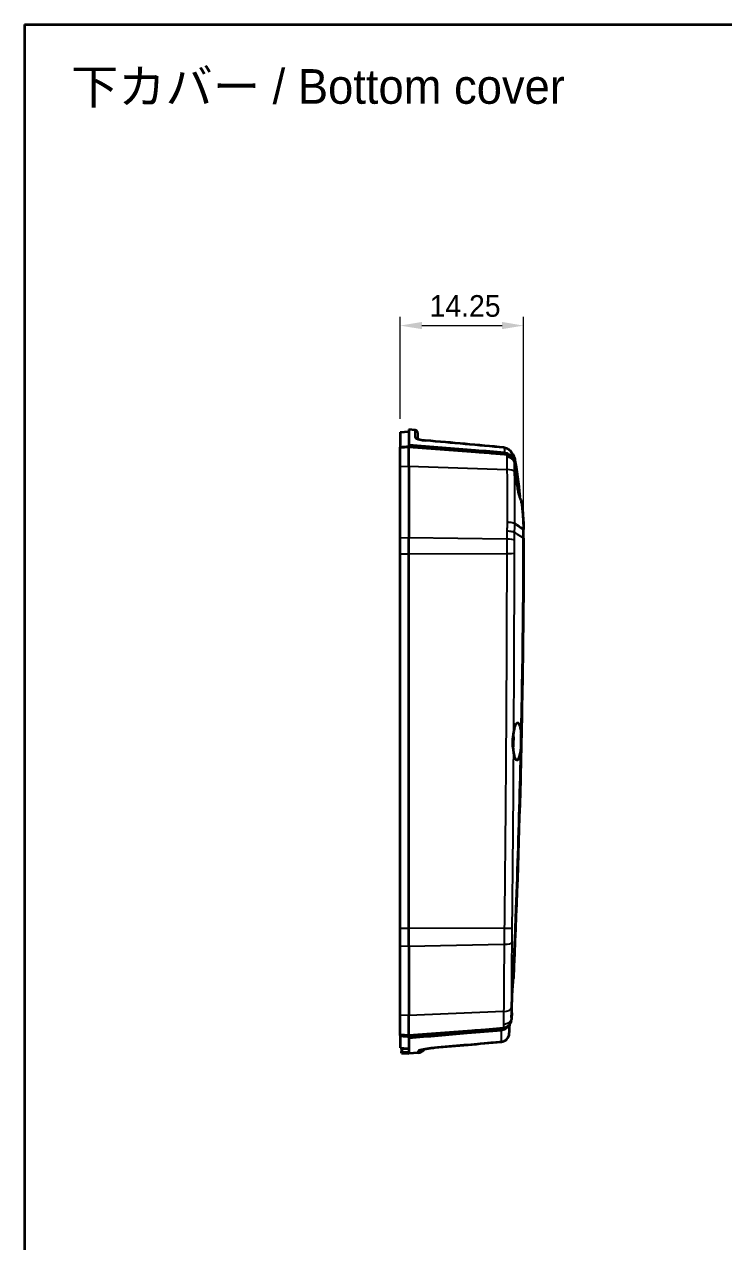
# Model space of a CAD drawing. Header units: millimetres. Extents: x 0 to 1594, y 0 to 281.
# Drawn here: x 1203 to 1283.7, y 140.5 to 281 of the extents above; entities that cross this region are included whole.
import ezdxf

# ---------------------------------------------------------------- set-up
doc = ezdxf.new("R2010")
doc.units = ezdxf.units.MM
doc.layers.get('Defpoints').update_dxf_attribs({"lineweight": 25})
for name, color, linetype, lineweight in [('Border (ISO)', 7, 'Continuous', 35), ('Dimension (ISO)', 7, 'Continuous', 18), ('Symbol (ISO)', 7, 'Continuous', 18), ('Visible (ISO)', 7, 'Continuous', 35), ('Visible Narrow (ISO)', 7, 'Continuous', 25)]:
    doc.layers.add(name, color=color, linetype=linetype, lineweight=lineweight)
doc.styles.add('Note Text (TK)', font='')
doc.styles.get('Note Text (TK)').set_extended_font_data('MS PGothic')
doc.dimstyles.new('Default - Method 1b (TK)', dxfattribs={"dimtxt": 2.5, "dimasz": 2.5, "dimexe": 1, "dimexo": 1.5, "dimgap": 1, "dimtad": 1, "dimtoh": 1, "dimrnd": 1e-08, "dimdsep": 46, "dimtxsty": 'Note Text (TK)', "dimcen": 0.09, "dimdle": 5, "dimclrd": 100, "dimclre": 100, "dimclrt": 7, "dimadec": 1, "dimazin": 1, "dimtfac": 1, "dimtmove": 0, "dimatfit": 3, "dimfxl": 0, "dimtolj": 1, "dimlwd": -1, "dimlwe": -1, "dimarcsym": 0})

# ---------------------------------------------------------------- blocks, each defined once
blk = doc.blocks.new('図面枠 tk図枠')
at = {"layer": 'Border (ISO)'}
for q in [(405.5, 289), (14.5, 8)]:
    blk.add_line((14.5, 289), q, dxfattribs=at)
blk = doc.blocks.new('*D168')
at = {"layer": 'Defpoints', "color": 0, "transparency": 16777216}
for p in [(1260.63, 246.23), (1246.38, 233.95), (1260.63, 222.67)]:
    blk.add_point(p, dxfattribs=at)
at = {"layer": 'Dimension (ISO)', "color": 100, "transparency": 16777216}
for p, q in [((1246.38, 235.45), (1246.38, 247.23)), ((1248.88, 246.23), (1258.13, 246.23)), ((1260.63, 224.17), (1260.63, 247.23))]:
    blk.add_line(p, q, dxfattribs=at)
for points in [[(1248.88, 246.65), (1248.88, 245.82), (1246.38, 246.23)], [(1258.13, 246.65), (1258.13, 245.82), (1260.63, 246.23)]]:
    blk.add_solid(points, dxfattribs=at)
at = {"layer": 'Dimension (ISO)', "color": 7, "transparency": 16777216, "insert": (1249.78, 248.48), "char_height": 2.5, "attachment_point": 4, "style": 'Note Text (TK)'}
blk.add_mtext('\\A1;14.25', dxfattribs=at)

msp = doc.modelspace()

# ---------------------------------------------------------------- linework, layer by layer
at = {"layer": 'Visible (ISO)'}
for p, q in [((1246.3795, 233.9455), (1247.3795, 234.0242)), ((1246.3795, 233.9455), (1246.3795, 232.2046)), ((1247.3795, 234.2242), (1247.3795, 232.4371)), ((1248.103, 234.1673), (1247.3795, 234.2242)), ((1248.3795, 233.8682), (1248.3795, 233.1498)), ((1246.3795, 232.0868), (1246.3795, 232.2046)), ((1246.3795, 229.9557), (1246.3795, 232.0868)), ((1247.3795, 232.4371), (1247.3795, 232.285)), ((1247.3795, 232.285), (1247.3795, 232.163)), ((1247.3795, 229.9891), (1247.3795, 232.163)), ((1258.3978, 232.1561), (1258.3947, 232.1564)), ((1246.3795, 221.7145), (1246.3795, 229.9557)), ((1247.3795, 229.9891), (1247.3795, 221.7262)), ((1259.6039, 223.3966), (1259.6039, 223.3966)), ((1260.6295, 222.6804), (1260.6295, 222.7149)), ((1260.6295, 222.6729), (1260.6295, 222.6804)), ((1260.6295, 221.683), (1260.6295, 222.6729)), ((1246.3795, 219.9019), (1246.3795, 221.7145)), ((1247.3795, 219.8993), (1247.3795, 221.7262)), ((1260.6295, 221.6172), (1260.6295, 221.683)), ((1246.3795, 176.6532), (1246.3795, 219.9019)), ((1247.3795, 176.6505), (1247.3795, 219.8993)), ((1246.3795, 174.6351), (1246.3795, 176.6532)), ((1247.3795, 174.6165), (1247.3795, 176.6505)), ((1246.3795, 166.6543), (1246.3795, 174.6351)), ((1247.3795, 174.6165), (1247.3795, 166.6147)), ((1246.3795, 164.4453), (1246.3795, 166.6543)), ((1247.3795, 164.3704), (1247.3795, 166.6147)), ((1246.3795, 164.2998), (1246.3795, 164.4453)), ((1246.3795, 164.2998), (1246.3795, 164.2623)), ((1246.3795, 164.2623), (1246.3795, 162.8569)), ((1247.3795, 164.3704), (1247.3795, 164.2165)), ((1247.3795, 164.2165), (1247.3795, 164.026)), ((1247.3795, 164.026), (1247.3795, 162.4093)), ((1246.3795, 162.8569), (1246.3795, 162.8545)), ((1246.5295, 162.735), (1246.5295, 162.8411)), ((1246.5295, 162.735), (1246.5295, 162.4364)), ((1246.5295, 162.2539), (1246.5295, 162.4364)), ((1246.5295, 162.2539), (1247.3795, 162.2242)), ((1247.3795, 162.4093), (1247.3795, 162.2242)), ((1248.4579, 162.3091), (1247.3795, 162.2242))]:
    msp.add_line(p, q, dxfattribs=at)
for centre, radius, start, end in [((1248.0795, 233.8682), 0.3, 0, 85.5), ((1258.5727, 230.8503), 1, 10.199713, 52.500689), ((1257.9688, 164.5616), 1, 275.010856, 357.252613), ((1248.3795, 163.306), 1, 274.5, 325.140337)]:
    msp.add_arc(centre, radius, start, end, dxfattribs=at)
for centre, major_axis, ratio, start_param, end_param in [((29.1329, -13385.6748), (-17.2974, 13673.3456), 0.99862928, 6.19177111, 6.19243704), ((1214.0769, 221.1901), (0.0015, -46.4022), 0.99864674, 1.7860044, 1.7918139), ((37.2001, 223.3033), (-0.0007, 1224.8531), 0.9986318, 4.66437262, 4.66520569), ((349.6067, 10555.2783), (-62.572, -10431.2825), 0.99862831, 0.09258312, 0.09332458), ((1745.4256, 5787.2371), (10.0704, -5646.6124), 0.99691668, 6.19262687, 6.19280522)]:
    msp.add_ellipse(centre, major_axis=major_axis, ratio=ratio, start_param=start_param, end_param=end_param, dxfattribs=at)
for points, knots in [([(1246.3795, 232.2046), (1246.546, 232.218), (1246.7126, 232.2314), (1247.0459, 232.2582), (1247.2127, 232.2716), (1247.3795, 232.285)], [0, 0, 0, 0, 0.050132659, 0.050132659, 0.100322643, 0.100322643, 0.100322643, 0.100322643]), ([(1258.411, 231.5513), (1257.2918, 231.6412), (1256.1725, 231.7311), (1252.4954, 232.0264), (1249.9374, 232.2318), (1247.3795, 232.4371)], [0.42219893, 0.42219893, 0.42219893, 0.42219893, 0.75904381, 0.75904381, 1.5288836, 1.5288836, 1.5288836, 1.5288836]), ([(1247.3795, 232.285), (1250.4641, 232.0373), (1253.549, 231.7895), (1257.3151, 231.487), (1257.9967, 231.4322), (1258.6783, 231.3775)], [0, 0, 0, 0, 0.92836192, 0.92836192, 1.13347379, 1.13347379, 1.13347379, 1.13347379]), ([(1248.298, 233.1855), (1248.298, 233.1855), (1248.2982, 233.1853), (1248.3012, 233.1834), (1248.3114, 233.1777), (1248.3502, 233.1603), (1248.3853, 233.1469), (1248.4861, 233.1148), (1248.5582, 233.0955), (1248.7331, 233.0564), (1248.8389, 233.0367), (1249.0688, 233.0017), (1249.1935, 232.9865), (1249.326, 232.9742), (1249.3321, 232.9737), (1249.3383, 232.9731)], [0.037532185, 0.037532185, 0.037532185, 0.037532185, 0.04045347, 0.04045347, 0.058350982, 0.058350982, 0.084814675, 0.084814675, 0.119484322, 0.119484322, 0.158349966, 0.158349966, 0.198220997, 0.198220997, 0.200157342, 0.200157342, 0.200157342, 0.200157342]), ([(1258.3978, 232.1561), (1258.4832, 232.1481), (1258.5674, 232.1289), (1258.7279, 232.07), (1258.8041, 232.0303), (1258.9438, 231.9334), (1259.0074, 231.8761), (1259.1183, 231.7481), (1259.1657, 231.6773), (1259.2417, 231.5264), (1259.2703, 231.4463), (1259.2888, 231.364)], [0, 0, 0, 0, 0.017957568, 0.017957568, 0.0359151359, 0.0359151359, 0.0538727039, 0.0538727039, 0.0718302719, 0.0718302719, 0.0897878399, 0.0897878399, 0.0897878399, 0.0897878399]), ([(1258.411, 231.5513), (1258.5382, 231.5411), (1258.662, 231.5061), (1258.8557, 231.4082), (1258.9297, 231.3573), (1258.9959, 231.2974)], [0, 0, 0, 0, 0.0382799152, 0.0382799152, 0.0650961108, 0.0650961108, 0.0650961108, 0.0650961108]), ([(1259.3276, 231.0615), (1259.283, 231.1095), (1259.2337, 231.1532), (1259.1069, 231.2449), (1259.0267, 231.2878), (1258.857, 231.3506), (1258.7684, 231.3702), (1258.6783, 231.3775)], [0.0201583932, 0.0201583932, 0.0201583932, 0.0201583932, 0.0399433814, 0.0399433814, 0.0671323219, 0.0671323219, 0.0942566354, 0.0942566354, 0.0942566354, 0.0942566354]), ([(1258.6914, 231.1301), (1258.6933, 231.13), (1258.6952, 231.1299), (1258.7708, 231.1241), (1258.8436, 231.111), (1258.9848, 231.0704), (1259.0526, 231.0431), (1259.2293, 230.9493), (1259.3281, 230.87), (1259.4867, 230.6812), (1259.5451, 230.5736), (1259.5792, 230.4589)], [-0.123166158, -0.123166158, -0.123166158, -0.123166158, -0.122595656, -0.122595656, -0.10039811, -0.10039811, -0.078202806, -0.078202806, -0.039086509, -0.039086509, 0, 0, 0, 0]), ([(1259.5743, 230.5958), (1259.551, 230.6948), (1259.5134, 230.7901), (1259.4244, 230.9442), (1259.3792, 231.0056), (1259.3276, 231.0615)], [0, 0, 0, 0, 0.0305508749, 0.0305508749, 0.0534097766, 0.0534097766, 0.0534097766, 0.0534097766]), ([(1259.5792, 230.4589), (1259.5796, 230.4577), (1259.5799, 230.4565), (1259.5831, 230.4456), (1259.5857, 230.4353), (1259.5882, 230.4247)], [0.4322164602, 0.4322164602, 0.4322164602, 0.4322164602, 0.4336527428, 0.4336527428, 0.445400391, 0.445400391, 0.445400391, 0.445400391]), ([(1259.8211, 229.3707), (1259.8107, 229.437), (1259.8015, 229.4978), (1259.786, 229.6061), (1259.7797, 229.6538), (1259.7747, 229.6953)], [-0.0608809335, -0.0608809335, -0.0608809335, -0.0608809335, -0.0301529989, -0.0301529989, -0.0002425026, -0.0002425026, -0.0002425026, -0.0002425026]), ([(1260.3735, 225.978), (1260.315, 226.0991), (1260.2588, 226.2427), (1260.1606, 226.5452), (1260.1181, 226.6982), (1260.0385, 227.0307), (1260.0021, 227.2097), (1259.9505, 227.5092), (1259.9326, 227.626), (1259.9033, 227.8419), (1259.8913, 227.9405), (1259.869, 228.1484), (1259.859, 228.2571), (1259.8377, 228.5317), (1259.8292, 228.6931), (1259.8179, 229.0422), (1259.8174, 229.2201), (1259.8211, 229.3707)], [-0.395814409, -0.395814409, -0.395814409, -0.395814409, -0.332602316, -0.332602316, -0.278137051, -0.278137051, -0.221432564, -0.221432564, -0.185948761, -0.185948761, -0.156096596, -0.156096596, -0.122569437, -0.122569437, -0.069642889, -0.069642889, -0.000241506, -0.000241506, -0.000241506, -0.000241506]), ([(1260.0387, 227.0389), (1260.0139, 227.2404), (1259.986, 227.4527), (1259.9231, 227.8959), (1259.8883, 228.1233), (1259.8526, 228.3395)], [-0.536342229, -0.536342229, -0.536342229, -0.536342229, -0.471290453, -0.471290453, -0.40204132, -0.40204132, -0.40204132, -0.40204132]), ([(1260.4144, 225.6856), (1260.4095, 225.7198), (1260.4038, 225.7601), (1260.3903, 225.8568), (1260.3824, 225.9142), (1260.3735, 225.978)], [-0.0620602012, -0.0620602012, -0.0620602012, -0.0620602012, -0.0326244296, -0.0326244296, -0.00041235, -0.00041235, -0.00041235, -0.00041235]), ([(1259.8015, 223.2572), (1259.8281, 223.2385), (1259.8556, 223.2191), (1260.1329, 223.0235), (1260.3813, 222.8482), (1260.6295, 222.6729)], [0.370577937, 0.370577937, 0.370577937, 0.370577937, 0.42026006, 0.42026006, 0.843703934, 0.843703934, 0.843703934, 0.843703934]), ([(1259.4239, 170.5599), (1259.4287, 170.6669), (1259.4335, 170.7738), (1259.532, 172.9796), (1259.6195, 175.0627), (1259.7249, 177.7347), (1259.7479, 178.3303), (1259.9512, 183.6887), (1260.1036, 188.4554), (1260.4819, 203.0064), (1260.6087, 212.4836), (1260.6294, 221.6697)], [0.5969198, 0.5969198, 0.5969198, 0.5969198, 0.62916192, 0.62916192, 1.26193787, 1.26193787, 1.44477158, 1.44477158, 2.91479389, 2.91479389, 5.93139159, 5.93139159, 5.93139159, 5.93139159]), ([(1260.6295, 221.6172), (1260.6087, 212.3562), (1260.4809, 203.0959), (1260.0521, 186.183), (1259.7849, 178.5304), (1259.4448, 170.8809)], [-5.68347805, -5.68347805, -5.68347805, -5.68347805, -2.9032583, -2.9032583, -0.60450568, -0.60450568, -0.60450568, -0.60450568]), ([(1259.523, 199.4345), (1259.548, 199.5915), (1259.5772, 199.7336), (1259.6368, 199.9594), (1259.6658, 200.0484), (1259.7507, 200.2548), (1259.8093, 200.3404), (1259.9301, 200.4123), (1259.9914, 200.3953), (1260.1015, 200.2619), (1260.1501, 200.1552), (1260.2303, 199.8786), (1260.2625, 199.7179), (1260.3094, 199.3723), (1260.3256, 199.1953), (1260.3423, 198.8853), (1260.3463, 198.7599), (1260.3484, 198.5718), (1260.3485, 198.5112), (1260.3478, 198.4188), (1260.3474, 198.3873), (1260.3465, 198.3304), (1260.346, 198.3051), (1260.3446, 198.251), (1260.3438, 198.2223), (1260.3413, 198.1454), (1260.3394, 198.0972), (1260.3299, 197.8947), (1260.3193, 197.7422), (1260.2841, 197.3624), (1260.2553, 197.1445), (1260.181, 196.7255), (1260.1343, 196.5354), (1260.029, 196.2331), (1259.9709, 196.1292), (1259.855, 196.038), (1259.7983, 196.047), (1259.6945, 196.167), (1259.6478, 196.2687), (1259.5682, 196.5387), (1259.5349, 196.698), (1259.4985, 196.9437), (1259.4901, 197.0073), (1259.4825, 197.0731)], [-1.38129458, -1.38129458, -1.38129458, -1.38129458, -1.32406289, -1.32406289, -1.2769022, -1.2769022, -1.19368699, -1.19368699, -1.10822348, -1.10822348, -1.03033552, -1.03033552, -0.9603267, -0.9603267, -0.89959461, -0.89959461, -0.86049322, -0.86049322, -0.84211121, -0.84211121, -0.83262889, -0.83262889, -0.82500787, -0.82500787, -0.81638801, -0.81638801, -0.80191334, -0.80191334, -0.75534957, -0.75534957, -0.68230903, -0.68230903, -0.59836852, -0.59836852, -0.50932346, -0.50932346, -0.42372618, -0.42372618, -0.34518521, -0.34518521, -0.27420712, -0.27420712, -0.250727, -0.250727, -0.250727, -0.250727]), ([(1259.4825, 197.0731), (1259.4782, 197.1106), (1259.4733, 197.1487), (1259.4388, 197.4057), (1259.3976, 197.6557), (1259.3813, 197.978), (1259.3797, 198.0249), (1259.3788, 198.0863), (1259.3787, 198.1006), (1259.3786, 198.1234), (1259.3786, 198.1319), (1259.3786, 198.148), (1259.3787, 198.1556), (1259.3788, 198.1728), (1259.379, 198.1824), (1259.3794, 198.2109), (1259.3799, 198.23), (1259.3819, 198.2942), (1259.3842, 198.3394), (1259.393, 198.4741), (1259.4017, 198.5628), (1259.437, 198.8567), (1259.4716, 199.0545), (1259.4952, 199.2391)], [0, 0, 0, 0, 0.013317358, 0.013317358, 0.088342638, 0.088342638, 0.101068381, 0.101068381, 0.104918753, 0.104918753, 0.107220263, 0.107220263, 0.109268923, 0.109268923, 0.11184574, 0.11184574, 0.116973451, 0.116973451, 0.129164583, 0.129164583, 0.153440124, 0.153440124, 0.210544514, 0.210544514, 0.210544514, 0.210544514]), ([(1259.4015, 197.6997), (1259.409, 197.7876), (1259.4154, 197.8772), (1259.4238, 198.0277), (1259.4265, 198.0879), (1259.4299, 198.1818), (1259.431, 198.2153), (1259.4325, 198.277), (1259.4331, 198.3052), (1259.4341, 198.3666), (1259.4345, 198.3998), (1259.435, 198.4902), (1259.4347, 198.5473), (1259.4331, 198.6646), (1259.4316, 198.7246), (1259.4295, 198.7837)], [-0.682865808, -0.682865808, -0.682865808, -0.682865808, -0.655393677, -0.655393677, -0.637257362, -0.637257362, -0.627190387, -0.627190387, -0.618727016, -0.618727016, -0.60874191, -0.60874191, -0.591439216, -0.591439216, -0.57287212, -0.57287212, -0.57287212, -0.57287212]), ([(1259.4257, 197.4943), (1259.4317, 197.5519), (1259.4371, 197.6104), (1259.4515, 197.7804), (1259.459, 197.8935), (1259.4675, 198.0619), (1259.4698, 198.1163), (1259.4726, 198.1999), (1259.4735, 198.229), (1259.4748, 198.2821), (1259.4754, 198.306), (1259.4763, 198.3575), (1259.4767, 198.3851), (1259.4775, 198.4592), (1259.4776, 198.5057), (1259.4769, 198.7109), (1259.4724, 198.8667), (1259.4639, 199.0169), (1259.4639, 199.0176), (1259.4639, 199.0183)], [-0.633302372, -0.633302372, -0.633302372, -0.633302372, -0.614832105, -0.614832105, -0.580332068, -0.580332068, -0.563967768, -0.563967768, -0.555229044, -0.555229044, -0.5480474, -0.5480474, -0.539745931, -0.539745931, -0.525722042, -0.525722042, -0.47742975, -0.47742975, -0.477211558, -0.477211558, -0.477211558, -0.477211558]), ([(1259.2676, 167.1878), (1259.2678, 167.3183), (1259.269, 167.4746), (1259.2735, 167.7929), (1259.2764, 167.9464), (1259.2825, 168.1923), (1259.2848, 168.2782), (1259.2888, 168.4094), (1259.2902, 168.4534), (1259.2923, 168.5178), (1259.293, 168.538), (1259.2942, 168.5733), (1259.2947, 168.5884), (1259.2958, 168.6197), (1259.2964, 168.6358), (1259.2979, 168.6768), (1259.2989, 168.7017), (1259.3025, 168.7945), (1259.3052, 168.8625), (1259.3199, 169.2004), (1259.3343, 169.4676), (1259.3676, 169.9668), (1259.3862, 170.1949), (1259.4118, 170.4507), (1259.4178, 170.507), (1259.4239, 170.5599)], [-0.390449949, -0.390449949, -0.390449949, -0.390449949, -0.324871331, -0.324871331, -0.272356298, -0.272356298, -0.245183389, -0.245183389, -0.231616967, -0.231616967, -0.225461567, -0.225461567, -0.220858528, -0.220858528, -0.21597627, -0.21597627, -0.208442881, -0.208442881, -0.188011872, -0.188011872, -0.1069739, -0.1069739, -0.02674496, -0.02674496, -0.002453524, -0.002453524, -0.002453524, -0.002453524]), ([(1259.4239, 170.5599), (1259.4278, 170.6249), (1259.4316, 170.6847), (1259.4386, 170.7918), (1259.4418, 170.8392), (1259.4448, 170.8809)], [-0.059910869, -0.059910869, -0.059910869, -0.059910869, -0.0301626967, -0.0301626967, -0.0010529007, -0.0010529007, -0.0010529007, -0.0010529007]), ([(1259.1376, 165.7483), (1259.1398, 165.7535), (1259.142, 165.7587), (1259.1915, 165.8812), (1259.2181, 166.0059), (1259.2242, 166.1323)], [0.0371055836, 0.0371055836, 0.0371055836, 0.0371055836, 0.038795417, 0.038795417, 0.0767237998, 0.0767237998, 0.0767237998, 0.0767237998]), ([(1259.2284, 166.3721), (1259.2283, 166.3702), (1259.2282, 166.3682), (1259.228, 166.3657), (1259.228, 166.365), (1259.2279, 166.3644)], [0, 0, 0, 0, 0.000583862201, 0.000583862201, 0.000808927575, 0.000808927575, 0.000808927575, 0.000808927575]), ([(1259.2615, 166.9061), (1259.2622, 166.9759), (1259.2643, 167.0695), (1259.2675, 167.1855), (1259.2676, 167.1867), (1259.2676, 167.1878)], [-0.0619890421, -0.0619890421, -0.0619890421, -0.0619890421, -0.0040282373, -0.0040282373, -0.0034469028, -0.0034469028, -0.0034469028, -0.0034469028]), ([(1258.3035, 165.1263), (1257.207, 165.0348), (1256.11, 164.9434), (1252.4682, 164.64), (1249.9236, 164.4281), (1247.3795, 164.2165)], [0.40335369, 0.40335369, 0.40335369, 0.40335369, 0.73327016, 0.73327016, 1.49797581, 1.49797581, 1.49797581, 1.49797581]), ([(1247.3795, 164.026), (1249.6245, 164.2122), (1251.8698, 164.3986), (1255.427, 164.6941), (1256.7393, 164.8031), (1258.0515, 164.9122)], [0.01101299, 0.01101299, 0.01101299, 0.01101299, 0.68684108, 0.68684108, 1.08184514, 1.08184514, 1.08184514, 1.08184514]), ([(1258.7157, 165.2588), (1258.642, 165.1723), (1258.5547, 165.0983), (1258.3945, 165.0046), (1258.3288, 164.9753), (1258.1926, 164.932), (1258.1225, 164.9181), (1258.0515, 164.9122)], [0.0497865181, 0.0497865181, 0.0497865181, 0.0497865181, 0.0840165434, 0.0840165434, 0.1055843897, 0.1055843897, 0.1270036282, 0.1270036282, 0.1270036282, 0.1270036282]), ([(1258.3035, 165.1263), (1258.4271, 165.1366), (1258.5472, 165.171), (1258.7722, 165.285), (1258.8739, 165.3647), (1258.9737, 165.4783), (1258.9883, 165.496), (1259.0022, 165.5142)], [0, 0, 0, 0, 0.0372113619, 0.0372113619, 0.0756451857, 0.0756451857, 0.082516463, 0.082516463, 0.082516463, 0.082516463]), ([(1247.3795, 164.2165), (1247.2121, 164.2304), (1247.0458, 164.2443), (1246.7126, 164.272), (1246.5466, 164.2859), (1246.3795, 164.2998)], [0.001005269, 0.001005269, 0.001005269, 0.001005269, 0.051409622, 0.051409622, 0.10172985, 0.10172985, 0.10172985, 0.10172985]), ([(1246.3795, 164.2623), (1246.5457, 164.2485), (1246.7123, 164.2347), (1247.0461, 164.2071), (1247.2129, 164.1933), (1247.3795, 164.1795)], [0.001001729, 0.001001729, 0.001001729, 0.001001729, 0.051045095, 0.051045095, 0.10117123, 0.10117123, 0.10117123, 0.10117123]), ([(1248.8584, 162.6495), (1248.8584, 162.6495), (1248.859, 162.6497), (1248.8652, 162.652), (1248.8817, 162.6576), (1248.9418, 162.6753), (1248.9948, 162.6893), (1249.1454, 162.7241), (1249.2523, 162.7458), (1249.5109, 162.7914), (1249.6668, 162.8152), (1250.0015, 162.8585), (1250.1805, 162.8779), (1250.3614, 162.8936)], [0.069834273, 0.069834273, 0.069834273, 0.069834273, 0.075049622, 0.075049622, 0.100535675, 0.100535675, 0.13870647, 0.13870647, 0.189616792, 0.189616792, 0.247505722, 0.247505722, 0.306170767, 0.306170767, 0.306170767, 0.306170767])]:
    msp.add_open_spline(points, degree=3, knots=knots, dxfattribs=at)
for points in [[(1259.5569, 231.0273), (1259.8256, 229.5335), (1260.031, 228.026), (1260.1724, 226.5128)], [(1259.5743, 230.5958), (1259.6445, 230.2963), (1259.7113, 229.9961), (1259.7747, 229.6953)], [(1259.5882, 230.4247), (1259.6706, 230.0744), (1259.7482, 229.723), (1259.8211, 229.3707)], [(1260.3735, 225.978), (1260.504, 224.8829), (1260.5895, 223.7829), (1260.6295, 222.6804)], [(1260.4144, 225.6856), (1260.522, 224.699), (1260.5938, 223.7081), (1260.6295, 222.7149)], [(1259.6039, 223.3966), (1259.6703, 223.3498), (1259.7325, 223.3059), (1259.8015, 223.2572)], [(1260.6295, 221.683), (1260.6295, 221.6785), (1260.6294, 221.6741), (1260.6294, 221.6697)], [(1259.4952, 199.2391), (1259.5037, 199.3062), (1259.513, 199.3714), (1259.523, 199.4345)], [(1259.2615, 166.9061), (1259.2491, 166.6481), (1259.2367, 166.3902), (1259.2242, 166.1323)], [(1259.2284, 166.3721), (1259.2415, 166.6442), (1259.2546, 166.916), (1259.2676, 167.1878)], [(1259.0022, 165.5142), (1259.0569, 165.5861), (1259.1024, 165.6648), (1259.1376, 165.7483)]]:
    msp.add_open_spline(points, degree=3, dxfattribs=at)
at = {"layer": 'Visible Narrow (ISO)'}
for p, q in [((1248.103, 233.2964), (1248.103, 234.1673)), ((1247.3795, 232.163), (1246.3795, 232.0868)), ((1258.6811, 231.3018), (1247.3795, 232.163)), ((1246.3795, 229.9557), (1247.3795, 229.9891)), ((1247.3795, 229.9891), (1258.6864, 229.6111)), ((1247.3795, 221.7262), (1246.3795, 221.7145)), ((1258.684, 221.5933), (1247.3795, 221.7262)), ((1246.3795, 219.9019), (1247.3795, 219.8993)), ((1247.3795, 219.8993), (1258.6766, 219.9289)), ((1247.3795, 176.6505), (1246.3795, 176.6532)), ((1258.3926, 176.6794), (1247.3795, 176.6505)), ((1246.3795, 174.6351), (1247.3795, 174.6165)), ((1247.3795, 174.6165), (1258.3752, 174.8214)), ((1247.3795, 166.6147), (1246.3795, 166.6543)), ((1258.3162, 167.048), (1247.3795, 166.6147)), ((1246.3795, 164.4453), (1247.3795, 164.3704)), ((1247.3795, 164.3704), (1258.3037, 165.1891)), ((1248.4579, 162.3091), (1248.4579, 162.5107))]:
    msp.add_line(p, q, dxfattribs=at)
for centre, major_axis, ratio, start_param, end_param in [((1248.0795, 233.0014), (0.3, 0), 0.98659009, 0.61317179, 1.49225651), ((1249.3114, 232.6743), (0.0268, 0.2988), 0.05212655, 0, 0.18430034), ((1258.3676, 231.8576), (0.027, 0.2988), 0.05212342, 0, 0.19394067), ((1258.3698, 231.8574), (0.028, 0.2987), 0.05210804, 0, 0.19387351), ((1258.6027, 230.3365), (0.9993, 0.0376), 0.96806023, 0.19747855, 1.4558288), ((1258.9961, 231.2983), (0.2927, 0.0657), 0.01147506, 0, 0.03747935), ((1258.6079, 229.1876), (0.9989, 0.0459), 0.4214726, 0.24412677, 1.47281544), ((1258.6056, 221.4444), (0.9999, -0.0156), 0.15056499, 0.26277964, 1.49459938), ((1258.5981, 219.9621), (1, 0.0048), 0.03368803, 4.79076959, 6.02695288), ((1258.3141, 176.7126), (0.9999, -0.0143), 0.03218914, 4.79139636, 6.18536128), ((1258.2967, 175.0573), (1, -0.0069), 0.23619796, 4.79257078, 6.19368609), ((1258.2377, 167.5499), (0.9999, -0.0136), 0.50261114, 4.79777704, 6.22992094), ((1258.2255, 166.1812), (1, -0.0089), 0.93865047, 4.79932615, 6.24059449), ((1257.9688, 164.5616), (1, -0.0031), 0.98839078, 4.794028, 6.23782678), ((1258.2253, 166.1385), (1, -0.0036), 0.95228149, 4.79431244, 5.86477128), ((1257.9688, 164.5616), (0.9989, -0.0479), 0.00251203, 6.27629679, 6.28318597), ((1257.9688, 164.5616), (0.0873, -0.9962), 0.05213648, 6.13096484, 6.28318531), ((1248.3795, 163.5031), (-1, 0), 0.99551279, 1.64933614, 2.15250886), ((1250.2748, 163.8899), (0.0866, -0.9962), 0.05213985, 6.14238166, 6.28318531)]:
    msp.add_ellipse(centre, major_axis=major_axis, ratio=ratio, start_param=start_param, end_param=end_param, dxfattribs=at)
for points, knots in [([(1248.103, 233.2964), (1248.103, 233.2824), (1248.1113, 233.2675), (1248.1537, 233.2275), (1248.2005, 233.2015), (1248.3506, 233.1417), (1248.4667, 233.1079), (1248.8123, 233.0311), (1249.0703, 232.9921), (1249.335, 232.9683)], [0, 0, 0, 0, 0.025711031, 0.025711031, 0.06684868, 0.06684868, 0.120327624, 0.120327624, 0.200157342, 0.200157342, 0.200157342, 0.200157342]), ([(1249.335, 232.9683), (1250.8444, 232.8326), (1252.3538, 232.6967), (1255.3725, 232.4242), (1256.8818, 232.2878), (1258.3912, 232.1511)], [-0.910531978, -0.910531978, -0.910531978, -0.910531978, -0.455265989, -0.455265989, 0, 0, 0, 0]), ([(1258.3912, 232.1511), (1258.3937, 232.0695), (1258.3965, 231.9839), (1258.3995, 231.8942), (1258.4014, 231.834), (1258.4035, 231.772), (1258.4074, 231.657), (1258.4092, 231.6047), (1258.411, 231.5513)], [2.74481034, 2.74481034, 2.74481034, 2.74481034, 2.869218639, 2.869218639, 2.869218639, 2.952760225, 2.952760225, 3.019568622, 3.019568622, 3.019568622, 3.019568622]), ([(1258.3943, 232.1508), (1258.4582, 232.1451), (1258.5216, 232.1331), (1258.6817, 232.0867), (1258.7756, 232.043), (1258.9713, 231.9125), (1259.0669, 231.8169), (1259.2106, 231.6029), (1259.2609, 231.486), (1259.2886, 231.3641)], [0, 0, 0, 0, 0.0135058465, 0.0135058465, 0.0351152008, 0.0351152008, 0.0632073615, 0.0632073615, 0.0897878399, 0.0897878399, 0.0897878399, 0.0897878399]), ([(1258.6914, 231.1301), (1258.6778, 230.9537), (1258.672, 230.6902), (1258.674, 230.1404), (1258.6779, 229.8836), (1258.6864, 229.6111)], [0.005048868, 0.005048868, 0.005048868, 0.005048868, 0.093883324, 0.093883324, 0.155232865, 0.155232865, 0.155232865, 0.155232865]), ([(1258.6783, 231.3775), (1258.6788, 231.3636), (1258.6793, 231.3496), (1258.6799, 231.3355), (1258.6801, 231.3299), (1258.6803, 231.3243), (1258.6807, 231.3131), (1258.6809, 231.3074), (1258.6811, 231.3018)], [-0.0167026082, -0.0167026082, -0.0167026082, -0.0167026082, 0, 0, 0, 0.0066598667, 0.0066598667, 0.0133197334, 0.0133197334, 0.0133197334, 0.0133197334]), ([(1258.6811, 231.3018), (1258.6815, 231.2851), (1258.6823, 231.2664), (1258.6852, 231.2123), (1258.6879, 231.1737), (1258.6914, 231.1301)], [0, 0, 0, 0, 0.0135466878, 0.0135466878, 0.0352567133, 0.0352567133, 0.0352567133, 0.0352567133]), ([(1259.2967, 231.0933), (1259.2962, 231.1096), (1259.2957, 231.1258), (1259.2952, 231.1419), (1259.2929, 231.2191), (1259.2906, 231.2931), (1259.2886, 231.3641)], [-2.89214089, -2.89214089, -2.89214089, -2.89214089, -2.869218639, -2.869218639, -2.869218639, -2.759229849, -2.759229849, -2.759229849, -2.759229849]), ([(1259.3646, 231.0677), (1259.412, 231.0579), (1259.4475, 231.0505), (1259.5329, 231.0325), (1259.5566, 231.0274), (1259.5569, 231.0273), (1259.5569, 231.0273), (1259.5569, 231.0273), (1259.5569, 231.0273)], [-2.70918208, -2.70918208, -2.70918208, -2.70918208, -2.32260728, -2.32260728, -1.50911202, -1.50911202, -1.50911202, -1.50482924, -1.50482924, -1.50482924, -1.50482924]), ([(1259.5699, 229.4093), (1259.5645, 229.5731), (1259.5614, 229.734), (1259.5597, 230.1226), (1259.5655, 230.3238), (1259.5792, 230.4589)], [-0.147049308, -0.147049308, -0.147049308, -0.147049308, -0.093883324, -0.093883324, -0.000806776, -0.000806776, -0.000806776, -0.000806776]), ([(1259.5754, 230.5631), (1259.5752, 230.5686), (1259.575, 230.5741), (1259.5746, 230.585), (1259.5744, 230.5904), (1259.5743, 230.5958)], [-0.0133197334, -0.0133197334, -0.0133197334, -0.0133197334, -0.0066598667, -0.0066598667, -0.0000890357, -0.0000890357, -0.0000890357, -0.0000890357]), ([(1259.5875, 230.4303), (1259.583, 230.4669), (1259.5797, 230.4986), (1259.5765, 230.5393), (1259.5758, 230.552), (1259.5754, 230.5631)], [-0.0391354011, -0.0391354011, -0.0391354011, -0.0391354011, -0.0135466878, -0.0135466878, 0, 0, 0, 0]), ([(1258.6864, 229.6111), (1258.7254, 228.7319), (1258.7351, 227.8322), (1258.7427, 225.8212), (1258.7348, 224.7029), (1258.7214, 223.5695)], [0, 0, 0, 0, 0.281210956, 0.281210956, 0.617691992, 0.617691992, 0.617691992, 0.617691992]), ([(1259.6039, 223.3966), (1259.6154, 224.5088), (1259.6221, 225.6068), (1259.6153, 227.5821), (1259.6072, 228.4648), (1259.5726, 229.3339)], [-0.618238916, -0.618238916, -0.618238916, -0.618238916, -0.281210956, -0.281210956, 0, 0, 0, 0]), ([(1258.7214, 223.5695), (1258.7195, 223.4853), (1258.7175, 223.401), (1258.7137, 223.2292), (1258.7119, 223.1417), (1258.7101, 223.0542), (1258.7083, 222.9677), (1258.7065, 222.8811), (1258.7032, 222.7079), (1258.7015, 222.6214), (1258.7, 222.5347)], [0.00088776, 0.00088776, 0.00088776, 0.00088776, 0.025905034, 0.025905034, 0.051810068, 0.051810068, 0.051810068, 0.077400155, 0.077400155, 0.102936543, 0.102936543, 0.102936543, 0.102936543]), ([(1258.7214, 223.5695), (1258.7233, 223.5695), (1258.7252, 223.5694), (1258.7981, 223.5668), (1258.8684, 223.5626), (1259.0048, 223.551), (1259.0706, 223.5437), (1259.2463, 223.5191), (1259.3462, 223.4987), (1259.5078, 223.4512), (1259.5679, 223.4246), (1259.6039, 223.3966)], [-0.121509565, -0.121509565, -0.121509565, -0.121509565, -0.120946757, -0.120946757, -0.099537875, -0.099537875, -0.078129518, -0.078129518, -0.039064174, -0.039064174, 0, 0, 0, 0]), ([(1259.5855, 222.3843), (1259.5868, 222.4687), (1259.5882, 222.553), (1259.5911, 222.7215), (1259.5926, 222.8057), (1259.5941, 222.8898), (1259.5957, 222.975), (1259.5973, 223.0601), (1259.6005, 223.229), (1259.6022, 223.3128), (1259.6039, 223.3966)], [-0.102969077, -0.102969077, -0.102969077, -0.102969077, -0.077400155, -0.077400155, -0.051810068, -0.051810068, -0.051810068, -0.025905034, -0.025905034, -0.000338475, -0.000338475, -0.000338475, -0.000338475]), ([(1258.7, 222.5347), (1258.697, 222.3784), (1258.6942, 222.2218), (1258.6889, 221.908), (1258.6864, 221.7508), (1258.684, 221.5933)], [0.0000536916, 0.0000536916, 0.0000536916, 0.0000536916, 0.046140482, 0.046140482, 0.092280964, 0.092280964, 0.092280964, 0.092280964]), ([(1258.7, 222.5347), (1258.8016, 222.5314), (1258.902, 222.5252), (1259.091, 222.5077), (1259.1796, 222.4964), (1259.3368, 222.4697), (1259.4054, 222.4543), (1259.5162, 222.4209), (1259.5584, 222.4028), (1259.5855, 222.3843)], [0, 0, 0, 0, 0.25, 0.25, 0.5, 0.5, 0.75, 0.75, 1, 1, 1, 1]), ([(1259.5717, 221.4684), (1259.5738, 221.6215), (1259.5759, 221.7744), (1259.5805, 222.0797), (1259.5829, 222.2321), (1259.5855, 222.3843)], [-0.092280964, -0.092280964, -0.092280964, -0.092280964, -0.046140482, -0.046140482, -0.0000211569, -0.0000211569, -0.0000211569, -0.0000211569]), ([(1259.5855, 222.3843), (1259.6881, 222.3141), (1259.7908, 222.2439), (1260.1388, 222.0058), (1260.3842, 221.8377), (1260.6294, 221.6697)], [-0.407167332, -0.407167332, -0.407167332, -0.407167332, -0.291145447, -0.291145447, -0.013804656, -0.013804656, -0.013804656, -0.013804656]), ([(1258.684, 221.5933), (1258.6801, 221.3115), (1258.6777, 221.0273), (1258.6754, 220.4718), (1258.6754, 220.2), (1258.6766, 219.9289)], [0, 0, 0, 0, 0.076175259, 0.076175259, 0.148648423, 0.148648423, 0.148648423, 0.148648423]), ([(1259.5655, 219.9582), (1259.5644, 220.2041), (1259.5643, 220.4508), (1259.5662, 220.9449), (1259.5683, 221.1957), (1259.5714, 221.4392)], [-0.148648423, -0.148648423, -0.148648423, -0.148648423, -0.076175259, -0.076175259, -0.002931913, -0.002931913, -0.002931913, -0.002931913]), ([(1258.6766, 219.9289), (1258.6808, 219.0431), (1258.6746, 218.1573), (1258.6708, 216.3843), (1258.6686, 215.4972), (1258.661, 212.7256), (1258.6545, 210.8412), (1258.6324, 205.4058), (1258.6135, 201.8549), (1258.5666, 194.6998), (1258.5384, 191.0957), (1258.4891, 185.6895), (1258.4716, 183.8875), (1258.4341, 180.2834), (1258.4183, 178.4814), (1258.3926, 176.6794)], [0, 0, 0, 0, 0.26589044, 0.26589044, 0.53218039, 0.53218039, 1.09781385, 1.09781385, 2.16369283, 2.16369283, 3.24553924, 3.24553924, 3.78646245, 3.78646245, 4.32738566, 4.32738566, 4.32738566, 4.32738566]), ([(1259.4952, 199.2391), (1259.5133, 202.4854), (1259.5281, 205.7318), (1259.5463, 210.8629), (1259.5519, 212.7476), (1259.5585, 215.5196), (1259.5604, 216.407), (1259.5635, 218.0738), (1259.5647, 218.8441), (1259.5658, 219.6329)], [-2.07213709, -2.07213709, -2.07213709, -2.07213709, -1.09781385, -1.09781385, -0.53218039, -0.53218039, -0.26589044, -0.26589044, -0.03193987, -0.03193987, -0.03193987, -0.03193987]), ([(1259.3136, 177.0581), (1259.3322, 178.7488), (1259.3494, 180.4221), (1259.3829, 183.9062), (1259.399, 185.7084), (1259.4404, 190.698), (1259.4631, 193.8856), (1259.4825, 197.0731)], [-4.29133794, -4.29133794, -4.29133794, -4.29133794, -3.78646245, -3.78646245, -3.24553924, -3.24553924, -2.28882801, -2.28882801, -2.28882801, -2.28882801]), ([(1258.3926, 176.6794), (1258.3886, 176.3666), (1258.3852, 176.0542), (1258.3794, 175.4338), (1258.377, 175.1255), (1258.3752, 174.8214)], [0, 0, 0, 0, 0.08365986, 0.08365986, 0.16731972, 0.16731972, 0.16731972, 0.16731972]), ([(1259.2927, 175.0535), (1259.2945, 175.3173), (1259.2967, 175.5866), (1259.3021, 176.1345), (1259.3054, 176.4147), (1259.3092, 176.6953)], [-0.164835885, -0.164835885, -0.164835885, -0.164835885, -0.08365986, -0.08365986, 0, 0, 0, 0]), ([(1258.3752, 174.8214), (1258.366, 173.4596), (1258.3579, 172.1217), (1258.3405, 169.5217), (1258.3321, 168.2595), (1258.3162, 167.048)], [0, 0, 0, 0, 0.406061891, 0.406061891, 0.812123783, 0.812123783, 0.812123783, 0.812123783]), ([(1259.2359, 167.5096), (1259.2514, 168.6818), (1259.2593, 169.9021), (1259.2761, 172.4172), (1259.2838, 173.7115), (1259.2925, 175.0293)], [-0.812123783, -0.812123783, -0.812123783, -0.812123783, -0.406061891, -0.406061891, 0, 0, 0, 0]), ([(1259.2279, 166.3644), (1259.2278, 166.5006), (1259.2283, 166.6679), (1259.2306, 167.0133), (1259.2321, 167.1853), (1259.2342, 167.3682)], [-0.162098885, -0.162098885, -0.162098885, -0.162098885, -0.081716221, -0.081716221, -0.016552714, -0.016552714, -0.016552714, -0.016552714]), ([(1258.3162, 167.048), (1258.313, 166.7379), (1258.3111, 166.4495), (1258.3085, 165.9491), (1258.3079, 165.7322), (1258.3081, 165.5557)], [0, 0, 0, 0, 0.081716221, 0.081716221, 0.161506047, 0.161506047, 0.161506047, 0.161506047]), ([(1259.2279, 166.3644), (1259.2205, 166.2522), (1259.1876, 166.1423), (1259.0751, 165.9398), (1258.9964, 165.8491), (1258.8193, 165.7114), (1258.7275, 165.6607), (1258.5286, 165.5866), (1258.4227, 165.5638), (1258.3125, 165.556), (1258.3103, 165.5558), (1258.3081, 165.5557)], [-0.143194095, -0.143194095, -0.143194095, -0.143194095, -0.104129935, -0.104129935, -0.065065134, -0.065065134, -0.032532597, -0.032532597, 0, 0, 0.000665944, 0.000665944, 0.000665944, 0.000665944]), ([(1259.2242, 166.1323), (1259.2245, 166.1588), (1259.2249, 166.1879), (1259.2257, 166.2389), (1259.226, 166.2591), (1259.2264, 166.2801), (1259.2267, 166.2947), (1259.227, 166.3096), (1259.2277, 166.34), (1259.228, 166.3553), (1259.2283, 166.3711)], [-0.0562691491, -0.0562691491, -0.0562691491, -0.0562691491, -0.0332033903, -0.0332033903, -0.0192604784, -0.0192604784, -0.0192604784, -0.0096302392, -0.0096302392, -0.0003048544, -0.0003048544, -0.0003048544, -0.0003048544]), ([(1258.0515, 164.9122), (1258.0506, 164.6465), (1258.0499, 164.4089), (1258.0484, 163.9516), (1258.0478, 163.7435), (1258.0472, 163.5762)], [0.050801374, 0.050801374, 0.050801374, 0.050801374, 0.322880532, 0.322880532, 0.645761063, 0.645761063, 0.645761063, 0.645761063]), ([(1258.3081, 165.5557), (1258.3077, 165.5364), (1258.3074, 165.5176), (1258.3068, 165.4789), (1258.3065, 165.4592), (1258.3062, 165.4401), (1258.3058, 165.4123), (1258.3054, 165.3858), (1258.3046, 165.3187), (1258.3042, 165.2803), (1258.304, 165.2453)], [0.000932898, 0.000932898, 0.000932898, 0.000932898, 0.0096302392, 0.0096302392, 0.0192604784, 0.0192604784, 0.0192604784, 0.0332033903, 0.0332033903, 0.0562691491, 0.0562691491, 0.0562691491, 0.0562691491]), ([(1258.9676, 164.5136), (1258.9681, 164.677), (1258.9687, 164.8803), (1258.9699, 165.2322), (1258.9702, 165.3497), (1258.9706, 165.4751)], [-0.645761063, -0.645761063, -0.645761063, -0.645761063, -0.322880532, -0.322880532, -0.177072053, -0.177072053, -0.177072053, -0.177072053]), ([(1258.0472, 163.5762), (1257.7738, 163.5522), (1257.5003, 163.5282), (1256.207, 163.4146), (1255.1871, 163.3252), (1254.1672, 163.2359), (1253.0092, 163.1346), (1251.8511, 163.0334), (1250.5798, 162.9226), (1250.4665, 162.9127), (1250.3533, 162.9028)], [-1.172791722, -1.172791722, -1.172791722, -1.172791722, -1.090328316, -1.090328316, -0.782772622, -0.782772622, -0.782772622, -0.433569855, -0.433569855, -0.399414321, -0.399414321, -0.399414321, -0.399414321]), ([(1247.3795, 162.7676), (1247.3462, 162.7706), (1247.3129, 162.7735), (1247.1464, 162.7884), (1247.0132, 162.8003), (1246.8799, 162.8122), (1246.7465, 162.8241), (1246.6131, 162.836), (1246.4463, 162.8509), (1246.4129, 162.8539), (1246.3795, 162.8569)], [-0.130916872, -0.130916872, -0.130916872, -0.130916872, -0.120869586, -0.120869586, -0.080611097, -0.080611097, -0.080611097, -0.040305549, -0.040305549, -0.030211826, -0.030211826, -0.030211826, -0.030211826]), ([(1247.3795, 162.7079), (1247.3589, 162.7086), (1247.3384, 162.7092), (1247.1968, 162.7137), (1247.0757, 162.7176), (1246.9546, 162.7215), (1246.8335, 162.7253), (1246.7123, 162.7292), (1246.5706, 162.7337), (1246.55, 162.7344), (1246.5295, 162.735)], [0.030206993, 0.030206993, 0.030206993, 0.030206993, 0.0363702009, 0.0363702009, 0.0727404019, 0.0727404019, 0.0727404019, 0.1091247144, 0.1091247144, 0.1153020087, 0.1153020087, 0.1153020087, 0.1153020087]), ([(1246.5295, 162.4364), (1246.55, 162.4358), (1246.5706, 162.4351), (1246.7123, 162.4306), (1246.8335, 162.4267), (1246.9546, 162.4229), (1247.0757, 162.419), (1247.1968, 162.4152), (1247.3384, 162.4106), (1247.3589, 162.41), (1247.3795, 162.4093)], [-0.1153020087, -0.1153020087, -0.1153020087, -0.1153020087, -0.1091247144, -0.1091247144, -0.0727404019, -0.0727404019, -0.0727404019, -0.0363702009, -0.0363702009, -0.030206993, -0.030206993, -0.030206993, -0.030206993]), ([(1250.3533, 162.9028), (1249.9505, 162.8678), (1249.557, 162.8149), (1248.9418, 162.7022), (1248.711, 162.6436), (1248.5, 162.5618), (1248.4579, 162.5336), (1248.4579, 162.5107)], [-0.306170767, -0.306170767, -0.306170767, -0.306170767, -0.184723457, -0.184723457, -0.071047484, -0.071047484, 0, 0, 0, 0])]:
    msp.add_open_spline(points, degree=3, knots=knots, dxfattribs=at)
for points in [[(1258.3912, 232.1511), (1258.3922, 232.151), (1258.3933, 232.1509), (1258.3943, 232.1508)], [(1259.2886, 231.3641), (1259.3105, 231.2661), (1259.3322, 231.1681), (1259.3536, 231.07)], [(1259.3536, 231.07), (1259.3502, 231.0882), (1259.3463, 231.1064), (1259.3419, 231.1244)], [(1259.347, 231.1008), (1259.3493, 231.0905), (1259.3515, 231.0803), (1259.3536, 231.07)], [(1259.3646, 231.0677), (1259.361, 231.0684), (1259.3573, 231.0692), (1259.3536, 231.07)], [(1259.5882, 230.4247), (1259.588, 230.4266), (1259.5878, 230.4285), (1259.5875, 230.4303)], [(1259.5726, 229.3339), (1259.5716, 229.3592), (1259.5707, 229.3841), (1259.5699, 229.4093)], [(1259.5714, 221.4392), (1259.5715, 221.449), (1259.5716, 221.4587), (1259.5717, 221.4684)], [(1259.5658, 219.6329), (1259.5661, 219.7406), (1259.566, 219.8498), (1259.5655, 219.9582)], [(1259.3092, 176.6953), (1259.3108, 176.8162), (1259.3123, 176.9374), (1259.3136, 177.0581)], [(1259.2925, 175.0293), (1259.2926, 175.0374), (1259.2926, 175.0454), (1259.2927, 175.0535)], [(1259.2342, 167.3682), (1259.2347, 167.4147), (1259.2352, 167.4618), (1259.2359, 167.5096)], [(1259.2283, 166.3711), (1259.2284, 166.3714), (1259.2284, 166.3718), (1259.2284, 166.3721)], [(1258.3037, 165.1891), (1258.3037, 165.168), (1258.3036, 165.1471), (1258.3035, 165.1263)], [(1258.304, 165.2453), (1258.3039, 165.2255), (1258.3038, 165.2067), (1258.3037, 165.1891)], [(1259.0161, 165.5328), (1259.0001, 165.1931), (1258.9839, 164.8534), (1258.9676, 164.5136)]]:
    msp.add_open_spline(points, degree=3, dxfattribs=at)

# ---------------------------------------------------------------- block references
msp.add_blockref('図面枠 tk図枠', (1188.5, -8))

# ---------------------------------------------------------------- texts
at = {"layer": 'Symbol (ISO)', "color": 7, "insert": (1208.3795, 273.6149), "char_height": 4, "width": 63.602338, "attachment_point": 4, "line_spacing_factor": 1.5, "style": 'Note Text (TK)'}
msp.add_mtext('{\\fＭＳ Ｐゴシック|b0|i0;\\H4.0000;下カバー / Bottom cover}', dxfattribs=at)

# ---------------------------------------------------------------- dimensions: what is measured, and where the dimension line sits
at = {"layer": 'Dimension (ISO)', "color": 100, "true_color": 0x00ff3f}
dim = msp.add_linear_dim(base=(1260.6295, 246.2324), p1=(1246.3795, 233.9455), p2=(1260.6295, 222.6729), dimstyle='Default - Method 1b (TK)', override={"dimgap": 1, "dimtoh": 0, "dimdec": 2, "dimtol": 0, "dimlim": 0, "dimtp": 0, "dimtm": 0, "dimtdec": 2, "dimtofl": 0, "dimatfit": 1}, dxfattribs=at)
dim.commit()
dim.dimension.update_dxf_attribs({"geometry": '*D168', "text_midpoint": (1253.5045, 246.2324), "dimtype": 160})

doc.saveas('drawing.dxf')
